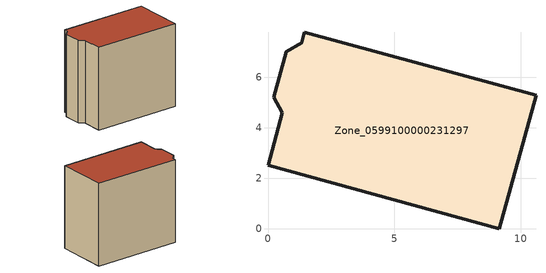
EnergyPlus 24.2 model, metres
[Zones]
Zone_0599100000231297
 floor ground (C_G): 1.44,7.77 10.61,5.28 9.15,0 0,2.5 0.57,4.59 0.22,5.2 0.72,7.01 1.33,7.36 z0
 wall outside (C_F): 1.33,7.36 0.72,7.01 0.22,5.2 0.57,4.59 0,2.5 9.15,0 10.61,5.28 1.44,7.77 1.33,7.36 z0:8.82
 roof outside (C_R): 10.61,5.28 1.44,7.77 1.33,7.36 0.72,7.01 0.22,5.2 0.57,4.59 0,2.5 9.15,0 z8.82
[BUILDING]
Pand.0599100000231297: North Axis=0; Terrain=City; Loads Convergence Tolerance Value=0.04; Temperature Convergence Tolerance Value=0.4; Solar Distribution=FullExterior; Maximum Number of Warmup Days=25; Minimum Number of Warmup Days=1
[Site:Location]
Rotterdam.The.Hague.AP_ZH_NLD Design_Conditions: Latitude=51.96; Longitude=4.45; Time Zone=1; Elevation=-4.5
[SITE:GROUNDTEMPERATURE:BUILDINGSURFACE]
18, 18, 18, 18, 18, 18, 18, 18, 18, 18, 18, 18
[MATERIAL] Thermal Absorptance=0.9; Solar Absorptance=0.7; Visible Absorptance=0.7
Name | Roughness | Thickness | Conductivity | Density | Specific Heat
G.TI.1946 | MediumSmooth | 0.15 | 1 | 540 | 1210
F.TI.1946 | Rough | 0.3 | 0.857143 | 1920 | 840
R.TI.1946 | MediumRough | 0.2 | 0.1 | 1500 | 1000
[CONSTRUCTION]
C_G: G.TI.1946
C_F: F.TI.1946
C_R: R.TI.1946
[ZONE]
Zone_0599100000231297: Type=1; Multiplier=1; Ceiling Height=Autocalculate; Volume=Autocalculate; Floor Area=autocalculate; Part of Total Floor Area=Yes
[ZONEINFILTRATION:DESIGNFLOWRATE]
Infil_Zone_0599100000231297: Zone or ZoneList or Space or SpaceList=Zone_0599100000231297; Schedule=AlwaysOn; Design Flow Rate Calculation Method=Flow/Area; Flow Rate per Floor Area=0.003; Constant Term Coefficient=1; Temperature Term Coefficient=0; Velocity Term Coefficient=0; Velocity Squared Term Coefficient=0
[HVACTEMPLATE:ZONE:IDEALLOADSAIRSYSTEM]
Zone_0599100000231297: Maximum Heating Supply Air Temperature=50; Minimum Cooling Supply Air Temperature=13; Maximum Heating Supply Air Humidity Ratio=0.0156; Minimum Cooling Supply Air Humidity Ratio=0.0077; Heating Limit=NoLimit; Cooling Limit=NoLimit; Dehumidification Control Type=ConstantSensibleHeatRatio; Cooling Sensible Heat Ratio=0.7; Dehumidification Setpoint=60; Humidification Control Type=None; Humidification Setpoint=30; Outdoor Air Method=None; Outdoor Air Flow Rate per Person=0.00944; Outdoor Air Flow Rate per Zone Floor Area=0; Outdoor Air Flow Rate per Zone=0; Demand Controlled Ventilation Type=None; Outdoor Air Economizer Type=NoEconomizer; Heat Recovery Type=None; Sensible Heat Recovery Effectiveness=0.7; Latent Heat Recovery Effectiveness=0.65
[ZONECONTROL:THERMOSTAT]
ThermostatControl_Zone_0599100000231297: Zone or ZoneList=Zone_0599100000231297; Control Type Schedule=DualSetpointControlType; Control 1=Thermostat_Zone_0599100000231297; Temperature Difference Between Cutout And Setpoint=0
[THERMOSTATSETPOINT:DUALSETPOINT]
Thermostat_Zone_0599100000231297: Heating Setpoint Temperature Schedule=HeatingSetpoint_Zone_0599100000231297; Cooling Setpoint Temperature Schedule=CoolingSetpoint_Zone_0599100000231297
[SCHEDULE:COMPACT]
HeatingSetpoint_Zone_0599100000231297: Through: 12/31, For: AllDays, Until: 24:00, 21
CoolingSetpoint_Zone_0599100000231297: Through: 12/31, For: AllDays, Until: 24:00, 24
DualSetpointControlType: Through: 12/31, For: AllDays, Until: 24:00, 4
AlwaysOn: Through: 12/31, For: AllDays, Until: 24:00, 1
